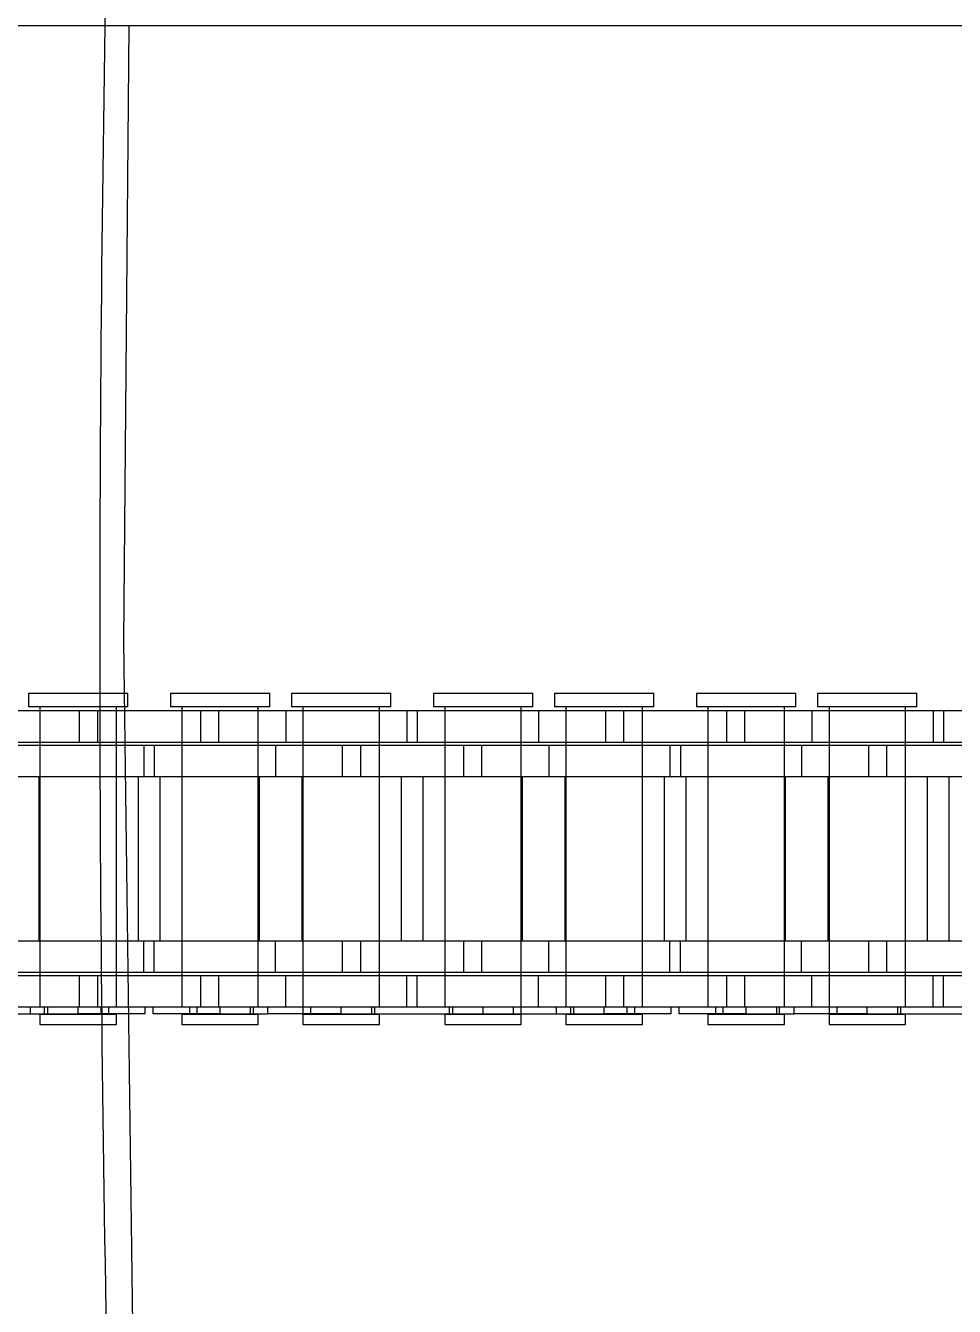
# Model space of a CAD drawing. Header units: metres. Extents: x 0 to 21025, y 0 to 14850.
# Drawn here: x 5953.9 to 5998.8, y 9059.8 to 9121.6 of the extents above; entities that cross this region are included whole.
import ezdxf

# ---------------------------------------------------------------- set-up
doc = ezdxf.new("R2010")
doc.units = ezdxf.units.M
doc.header["$LTSCALE"] = 25
doc.linetypes.add('HIDDEN2', pattern=[4.7625, 3.175, -1.5875])
for name, color, linetype in [('SL1', 8, 'Continuous'), ('SL4', 4, 'Continuous'), ('ST1', 7, 'HIDDEN2')]:
    doc.layers.add(name, color=color, linetype=linetype)

msp = doc.modelspace()

# ---------------------------------------------------------------- linework, layer by layer
at = {"layer": 'SL1', "flags": 128}
msp.add_lwpolyline([(5959.277, 9046.619), (5958.686, 9091.884), (5958.941, 9121.619)], dxfattribs=at)
at = {"layer": 'SL1'}
for radius, start, end in [(1815.5, 149.15062, 195.405213), (1770.7, 148.748969, 196.991383), (1764.35, 149.040337, 197.163636), (1758.35, 149.333401, 197.2484), (1735, 174.401371, 179.017998), (1735, 179.017998, 181.494979)]:
    msp.add_arc((7692.517, 9091.884), radius, start, end, dxfattribs=at)
at = {"layer": 'SL4'}
msp.add_line((5540.514, 9121.619), (6330.271, 9121.619), dxfattribs=at)
at = {"layer": 'ST1'}
for p, q in [((5954.078, 9089.384), (5958.875, 9089.384)), ((5954.078, 9089.384), (5954.078, 9088.725)), ((5958.875, 9088.725), (5958.875, 9089.384)), ((5960.93, 9089.384), (5965.727, 9089.384)), ((5960.93, 9089.384), (5960.93, 9088.725)), ((5965.727, 9088.725), (5965.727, 9089.384)), ((5966.778, 9089.384), (5971.575, 9089.384)), ((5966.778, 9089.384), (5966.778, 9088.725)), ((5971.575, 9088.725), (5971.575, 9089.384)), ((5973.63, 9089.384), (5978.427, 9089.384)), ((5973.63, 9089.384), (5973.63, 9088.725)), ((5978.427, 9088.725), (5978.427, 9089.384)), ((5979.478, 9089.384), (5984.275, 9089.384)), ((5979.478, 9089.384), (5979.478, 9088.725)), ((5984.275, 9088.725), (5984.275, 9089.384)), ((5986.33, 9089.384), (5991.127, 9089.384)), ((5986.33, 9089.384), (5986.33, 9088.725)), ((5991.127, 9088.725), (5991.127, 9089.384)), ((5992.178, 9089.384), (5996.975, 9089.384)), ((5992.178, 9089.384), (5992.178, 9088.725)), ((5996.975, 9088.725), (5996.975, 9089.384)), ((5953.301, 9088.541), (5962.396, 9088.541)), ((5958.875, 9088.725), (5954.078, 9088.725)), ((5954.631, 9088.725), (5954.631, 9074.227)), ((5954.631, 9088.541), (5954.631, 9087.021)), ((5956.548, 9087.021), (5956.548, 9088.541)), ((5957.408, 9088.541), (5957.408, 9087.021)), ((5958.321, 9074.227), (5958.321, 9088.725)), ((5958.321, 9087.021), (5958.321, 9088.541)), ((5965.727, 9088.725), (5960.93, 9088.725)), ((5961.483, 9088.725), (5961.483, 9074.227)), ((5961.483, 9088.541), (5961.483, 9087.021)), ((5962.396, 9088.541), (5963.256, 9088.541)), ((5962.396, 9087.021), (5962.396, 9088.541)), ((5963.256, 9088.541), (5972.351, 9088.541)), ((5963.256, 9088.541), (5963.256, 9087.021)), ((5965.173, 9074.227), (5965.173, 9088.725)), ((5965.173, 9087.021), (5965.173, 9088.541)), ((5966.503, 9088.541), (5966.503, 9087.021)), ((5971.575, 9088.725), (5966.778, 9088.725)), ((5967.331, 9088.725), (5967.331, 9074.227)), ((5967.331, 9088.541), (5967.331, 9087.021)), ((5971.021, 9074.227), (5971.021, 9088.725)), ((5971.021, 9087.021), (5971.021, 9088.541)), ((5972.351, 9088.541), (5972.351, 9087.021)), ((5972.351, 9088.541), (5978.701, 9088.541)), ((5972.853, 9088.541), (5972.853, 9087.021)), ((5978.427, 9088.725), (5973.63, 9088.725)), ((5974.183, 9088.725), (5974.183, 9074.227)), ((5974.183, 9088.541), (5974.183, 9087.021)), ((5977.873, 9074.227), (5977.873, 9088.725)), ((5977.873, 9087.021), (5977.873, 9088.541)), ((5978.701, 9088.541), (5978.701, 9087.021)), ((5978.701, 9088.541), (5987.796, 9088.541)), ((5984.275, 9088.725), (5979.478, 9088.725)), ((5980.031, 9088.725), (5980.031, 9074.227)), ((5980.031, 9088.541), (5980.031, 9087.021)), ((5981.948, 9087.021), (5981.948, 9088.541)), ((5982.808, 9088.541), (5982.808, 9087.021)), ((5983.721, 9074.227), (5983.721, 9088.725)), ((5983.721, 9087.021), (5983.721, 9088.541)), ((5991.127, 9088.725), (5986.33, 9088.725)), ((5986.883, 9088.725), (5986.883, 9074.227)), ((5986.883, 9088.541), (5986.883, 9087.021)), ((5987.796, 9088.541), (5988.656, 9088.541)), ((5987.796, 9087.021), (5987.796, 9088.541)), ((5988.656, 9088.541), (5997.751, 9088.541)), ((5988.656, 9088.541), (5988.656, 9087.021)), ((5990.573, 9074.227), (5990.573, 9088.725)), ((5990.573, 9087.021), (5990.573, 9088.541)), ((5991.903, 9088.541), (5991.903, 9087.021)), ((5996.975, 9088.725), (5992.178, 9088.725)), ((5992.731, 9088.725), (5992.731, 9074.227)), ((5992.731, 9088.541), (5992.731, 9087.021)), ((5996.421, 9074.227), (5996.421, 9088.725)), ((5996.421, 9087.021), (5996.421, 9088.541)), ((5997.751, 9088.541), (5997.751, 9087.021)), ((5997.751, 9088.541), (6004.101, 9088.541)), ((5998.253, 9088.541), (5998.253, 9087.021)), ((5953.301, 9087.021), (5962.396, 9087.021)), ((5962.396, 9087.021), (5963.256, 9087.021)), ((5963.256, 9087.021), (5972.351, 9087.021)), ((5972.351, 9087.021), (5978.701, 9087.021)), ((5978.701, 9087.021), (5987.796, 9087.021)), ((5987.796, 9087.021), (5988.656, 9087.021)), ((5988.656, 9087.021), (5997.751, 9087.021)), ((5997.751, 9087.021), (6004.101, 9087.021)), ((5950.556, 9086.869), (5959.651, 9086.869)), ((5954.631, 9086.869), (5954.631, 9085.349)), ((5958.321, 9085.349), (5958.321, 9086.869)), ((5959.651, 9086.869), (5959.651, 9085.349)), ((5959.651, 9086.869), (5966.001, 9086.869)), ((5960.153, 9086.869), (5960.153, 9085.349)), ((5961.483, 9086.869), (5961.483, 9085.349)), ((5965.173, 9085.349), (5965.173, 9086.869)), ((5966.001, 9086.869), (5966.001, 9085.349)), ((5966.001, 9086.869), (5975.096, 9086.869)), ((5967.331, 9086.869), (5967.331, 9085.349)), ((5969.248, 9085.349), (5969.248, 9086.869)), ((5970.108, 9086.869), (5970.108, 9085.349)), ((5971.021, 9085.349), (5971.021, 9086.869)), ((5974.183, 9086.869), (5974.183, 9085.349)), ((5975.096, 9086.869), (5975.956, 9086.869)), ((5975.096, 9085.349), (5975.096, 9086.869)), ((5975.956, 9086.869), (5985.051, 9086.869)), ((5975.956, 9086.869), (5975.956, 9085.349)), ((5977.873, 9085.349), (5977.873, 9086.869)), ((5979.203, 9086.869), (5979.203, 9085.349)), ((5980.031, 9086.869), (5980.031, 9085.349)), ((5983.721, 9085.349), (5983.721, 9086.869)), ((5985.051, 9086.869), (5985.051, 9085.349)), ((5985.051, 9086.869), (5991.401, 9086.869)), ((5985.553, 9086.869), (5985.553, 9085.349)), ((5986.883, 9086.869), (5986.883, 9085.349)), ((5990.573, 9085.349), (5990.573, 9086.869)), ((5991.401, 9086.869), (5991.401, 9085.349)), ((5991.401, 9086.869), (6000.496, 9086.869)), ((5992.731, 9086.869), (5992.731, 9085.349)), ((5994.648, 9085.349), (5994.648, 9086.869)), ((5995.508, 9086.869), (5995.508, 9085.349)), ((5996.421, 9085.349), (5996.421, 9086.869)), ((5950.556, 9085.349), (5959.651, 9085.349)), ((5954.588, 9077.419), (5954.588, 9085.349)), ((5954.631, 9085.349), (5954.631, 9077.419)), ((5958.321, 9077.419), (5958.321, 9085.349)), ((5959.368, 9085.349), (5959.368, 9077.419)), ((5959.651, 9085.349), (5966.001, 9085.349)), ((5960.436, 9077.419), (5960.436, 9085.349)), ((5961.483, 9085.349), (5961.483, 9077.419)), ((5965.173, 9077.419), (5965.173, 9085.349)), ((5965.216, 9085.349), (5965.216, 9077.419)), ((5966.001, 9085.349), (5975.096, 9085.349)), ((5967.288, 9077.419), (5967.288, 9085.349)), ((5967.331, 9085.349), (5967.331, 9077.419)), ((5971.021, 9077.419), (5971.021, 9085.349)), ((5972.068, 9085.349), (5972.068, 9077.419)), ((5973.136, 9077.419), (5973.136, 9085.349)), ((5974.183, 9085.349), (5974.183, 9077.419)), ((5975.096, 9085.349), (5975.956, 9085.349)), ((5975.956, 9085.349), (5985.051, 9085.349)), ((5977.873, 9077.419), (5977.873, 9085.349)), ((5977.916, 9085.349), (5977.916, 9077.419)), ((5979.988, 9077.419), (5979.988, 9085.349)), ((5980.031, 9085.349), (5980.031, 9077.419)), ((5983.721, 9077.419), (5983.721, 9085.349)), ((5984.768, 9085.349), (5984.768, 9077.419)), ((5985.051, 9085.349), (5991.401, 9085.349)), ((5985.836, 9077.419), (5985.836, 9085.349)), ((5986.883, 9085.349), (5986.883, 9077.419)), ((5990.573, 9077.419), (5990.573, 9085.349)), ((5990.616, 9085.349), (5990.616, 9077.419)), ((5991.401, 9085.349), (6000.496, 9085.349)), ((5992.688, 9077.419), (5992.688, 9085.349)), ((5992.731, 9085.349), (5992.731, 9077.419)), ((5996.421, 9077.419), (5996.421, 9085.349)), ((5997.468, 9085.349), (5997.468, 9077.419)), ((5998.536, 9077.419), (5998.536, 9085.349)), ((5950.556, 9077.419), (5959.651, 9077.419)), ((5954.631, 9077.419), (5954.631, 9075.899)), ((5958.321, 9075.899), (5958.321, 9077.419)), ((5959.651, 9075.899), (5959.651, 9077.419)), ((5959.651, 9077.419), (5966.001, 9077.419)), ((5960.153, 9075.899), (5960.153, 9077.419)), ((5961.483, 9077.419), (5961.483, 9075.899)), ((5965.173, 9075.899), (5965.173, 9077.419)), ((5966.001, 9075.899), (5966.001, 9077.419)), ((5966.001, 9077.419), (5975.096, 9077.419)), ((5967.331, 9077.419), (5967.331, 9075.899)), ((5969.248, 9075.899), (5969.248, 9077.419)), ((5970.108, 9077.419), (5970.108, 9075.899)), ((5971.021, 9075.899), (5971.021, 9077.419)), ((5974.183, 9077.419), (5974.183, 9075.899)), ((5975.096, 9077.419), (5975.956, 9077.419)), ((5975.096, 9075.899), (5975.096, 9077.419)), ((5975.956, 9077.419), (5985.051, 9077.419)), ((5975.956, 9077.419), (5975.956, 9075.899)), ((5977.873, 9075.899), (5977.873, 9077.419)), ((5979.203, 9075.899), (5979.203, 9077.419)), ((5980.031, 9077.419), (5980.031, 9075.899)), ((5983.721, 9075.899), (5983.721, 9077.419)), ((5985.051, 9075.899), (5985.051, 9077.419)), ((5985.051, 9077.419), (5991.401, 9077.419)), ((5985.553, 9075.899), (5985.553, 9077.419)), ((5986.883, 9077.419), (5986.883, 9075.899)), ((5990.573, 9075.899), (5990.573, 9077.419)), ((5991.401, 9075.899), (5991.401, 9077.419)), ((5991.401, 9077.419), (6000.496, 9077.419)), ((5992.731, 9077.419), (5992.731, 9075.899)), ((5994.648, 9075.899), (5994.648, 9077.419)), ((5995.508, 9077.419), (5995.508, 9075.899)), ((5996.421, 9075.899), (5996.421, 9077.419)), ((5950.556, 9075.899), (5959.651, 9075.899)), ((5959.651, 9075.899), (5966.001, 9075.899)), ((5966.001, 9075.899), (5975.096, 9075.899)), ((5975.096, 9075.899), (5975.956, 9075.899)), ((5975.956, 9075.899), (5985.051, 9075.899)), ((5985.051, 9075.899), (5991.401, 9075.899)), ((5991.401, 9075.899), (6000.496, 9075.899)), ((5953.301, 9075.747), (5962.396, 9075.747)), ((5954.631, 9075.747), (5954.631, 9074.227)), ((5956.548, 9074.227), (5956.548, 9075.747)), ((5957.408, 9075.747), (5957.408, 9074.227)), ((5958.321, 9074.227), (5958.321, 9075.747)), ((5961.483, 9075.747), (5961.483, 9074.227)), ((5962.396, 9075.747), (5963.256, 9075.747)), ((5962.396, 9074.227), (5962.396, 9075.747)), ((5963.256, 9075.747), (5972.351, 9075.747)), ((5963.256, 9075.747), (5963.256, 9074.227)), ((5965.173, 9074.227), (5965.173, 9075.747)), ((5966.503, 9074.227), (5966.503, 9075.747)), ((5967.331, 9075.747), (5967.331, 9073.894)), ((5971.021, 9074.227), (5971.021, 9075.747)), ((5972.351, 9074.227), (5972.351, 9075.747)), ((5972.351, 9075.747), (5978.701, 9075.747)), ((5972.853, 9074.227), (5972.853, 9075.747)), ((5974.183, 9075.747), (5974.183, 9074.227)), ((5977.873, 9073.894), (5977.873, 9075.747)), ((5978.701, 9074.227), (5978.701, 9075.747)), ((5978.701, 9075.747), (5987.796, 9075.747)), ((5980.031, 9075.747), (5980.031, 9074.227)), ((5981.948, 9074.227), (5981.948, 9075.747)), ((5982.808, 9075.747), (5982.808, 9074.227)), ((5983.721, 9074.227), (5983.721, 9075.747)), ((5986.883, 9075.747), (5986.883, 9074.227)), ((5987.796, 9075.747), (5988.656, 9075.747)), ((5987.796, 9074.227), (5987.796, 9075.747)), ((5988.656, 9075.747), (5997.751, 9075.747)), ((5988.656, 9075.747), (5988.656, 9074.227)), ((5990.573, 9074.227), (5990.573, 9075.747)), ((5991.903, 9074.227), (5991.903, 9075.747)), ((5992.731, 9075.747), (5992.731, 9073.894)), ((5996.421, 9074.227), (5996.421, 9075.747)), ((5997.751, 9074.227), (5997.751, 9075.747)), ((5997.751, 9075.747), (6004.101, 9075.747)), ((5998.253, 9074.227), (5998.253, 9075.747)), ((5953.301, 9074.227), (5962.396, 9074.227)), ((5954.18, 9073.894), (5954.18, 9074.227)), ((5954.857, 9073.894), (5954.857, 9074.227)), ((5955, 9074.227), (5955, 9073.858)), ((5956.476, 9073.894), (5956.476, 9074.227)), ((5957.583, 9073.894), (5957.583, 9074.227)), ((5957.952, 9073.858), (5957.952, 9074.227)), ((5959.707, 9073.894), (5959.707, 9074.227)), ((5960.098, 9073.894), (5960.098, 9074.227)), ((5961.852, 9074.227), (5961.852, 9073.858)), ((5962.221, 9073.894), (5962.221, 9074.227)), ((5962.396, 9074.227), (5963.256, 9074.227)), ((5963.256, 9074.227), (5972.351, 9074.227)), ((5963.328, 9073.894), (5963.328, 9074.227)), ((5964.804, 9073.858), (5964.804, 9074.227)), ((5964.947, 9073.894), (5964.947, 9074.227)), ((5965.624, 9074.227), (5965.624, 9073.894)), ((5967.7, 9074.227), (5967.7, 9073.858)), ((5969.176, 9073.894), (5969.176, 9074.227)), ((5970.652, 9073.858), (5970.652, 9074.227)), ((5970.795, 9073.894), (5970.795, 9074.227)), ((5972.351, 9074.227), (5978.701, 9074.227)), ((5974.409, 9073.894), (5974.409, 9074.227)), ((5974.552, 9074.227), (5974.552, 9073.858)), ((5976.028, 9073.894), (5976.028, 9074.227)), ((5977.504, 9073.858), (5977.504, 9074.227)), ((5978.701, 9074.227), (5987.796, 9074.227)), ((5979.58, 9073.894), (5979.58, 9074.227)), ((5980.257, 9073.894), (5980.257, 9074.227)), ((5980.4, 9074.227), (5980.4, 9073.858)), ((5981.876, 9073.894), (5981.876, 9074.227)), ((5982.983, 9073.894), (5982.983, 9074.227)), ((5983.352, 9073.858), (5983.352, 9074.227)), ((5985.107, 9073.894), (5985.107, 9074.227)), ((5985.498, 9073.894), (5985.498, 9074.227)), ((5987.252, 9074.227), (5987.252, 9073.858)), ((5987.621, 9073.894), (5987.621, 9074.227)), ((5987.796, 9074.227), (5988.656, 9074.227)), ((5988.656, 9074.227), (5997.751, 9074.227)), ((5988.728, 9073.894), (5988.728, 9074.227)), ((5990.204, 9073.858), (5990.204, 9074.227)), ((5990.347, 9073.894), (5990.347, 9074.227)), ((5991.024, 9074.227), (5991.024, 9073.894)), ((5993.1, 9074.227), (5993.1, 9073.858)), ((5994.576, 9073.894), (5994.576, 9074.227)), ((5996.052, 9073.858), (5996.052, 9074.227)), ((5996.195, 9073.894), (5996.195, 9074.227)), ((5997.751, 9074.227), (6004.101, 9074.227)), ((5943.776, 9073.894), (5956.476, 9073.894)), ((5958.321, 9073.858), (5954.631, 9073.858)), ((5954.631, 9073.858), (5954.631, 9073.384)), ((5954.631, 9073.384), (5958.321, 9073.384)), ((5959.707, 9073.894), (5956.476, 9073.894)), ((5958.321, 9073.384), (5958.321, 9073.858)), ((5963.328, 9073.894), (5960.098, 9073.894)), ((5965.173, 9073.858), (5961.483, 9073.858)), ((5961.483, 9073.858), (5961.483, 9073.384)), ((5961.483, 9073.384), (5965.173, 9073.384)), ((5963.328, 9073.894), (5965.624, 9073.894)), ((5965.173, 9073.384), (5965.173, 9073.858)), ((5969.176, 9073.894), (5965.624, 9073.894)), ((5971.021, 9073.858), (5967.331, 9073.858)), ((5967.331, 9073.858), (5967.331, 9073.384)), ((5967.331, 9073.384), (5971.021, 9073.384)), ((5969.176, 9073.894), (5981.876, 9073.894)), ((5971.021, 9073.384), (5971.021, 9073.858)), ((5977.873, 9073.858), (5974.183, 9073.858)), ((5974.183, 9073.858), (5974.183, 9073.384)), ((5974.183, 9073.384), (5977.873, 9073.384)), ((5977.873, 9073.384), (5977.873, 9073.858)), ((5983.721, 9073.858), (5980.031, 9073.858)), ((5980.031, 9073.858), (5980.031, 9073.384)), ((5980.031, 9073.384), (5983.721, 9073.384)), ((5985.107, 9073.894), (5981.876, 9073.894)), ((5983.721, 9073.384), (5983.721, 9073.858)), ((5988.728, 9073.894), (5985.498, 9073.894)), ((5990.573, 9073.858), (5986.883, 9073.858)), ((5986.883, 9073.858), (5986.883, 9073.384)), ((5986.883, 9073.384), (5990.573, 9073.384)), ((5988.728, 9073.894), (5991.024, 9073.894)), ((5990.573, 9073.384), (5990.573, 9073.858)), ((5994.576, 9073.894), (5991.024, 9073.894)), ((5996.421, 9073.858), (5992.731, 9073.858)), ((5992.731, 9073.858), (5992.731, 9073.384)), ((5992.731, 9073.384), (5996.421, 9073.384)), ((5994.576, 9073.894), (6007.276, 9073.894)), ((5996.421, 9073.384), (5996.421, 9073.858))]:
    msp.add_line(p, q, dxfattribs=at)

doc.saveas('drawing.dxf')
